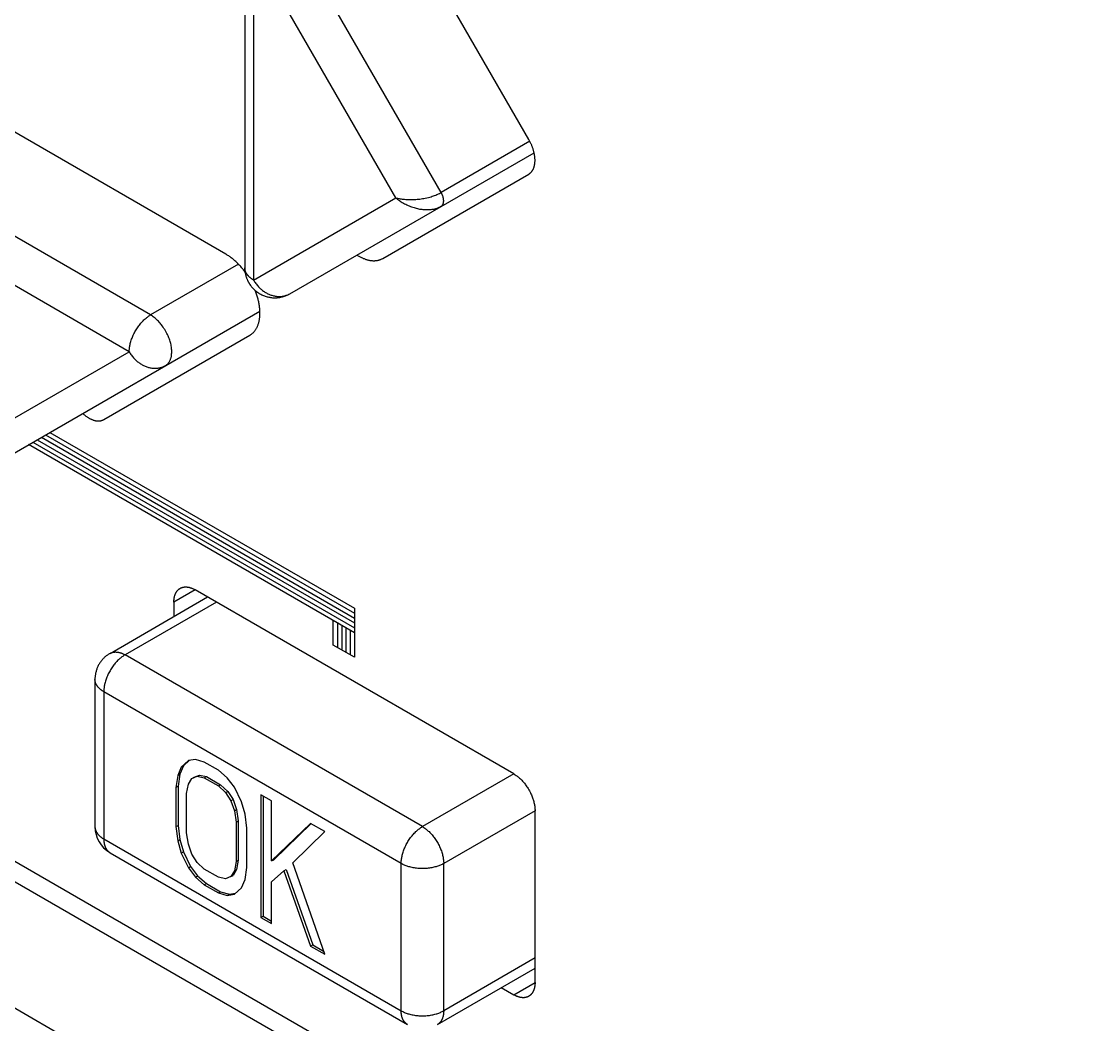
# Model space of a CAD drawing. Extents: x 0 to 420, y 0 to 297.
# Drawn here: x 191.05 to 208.87, y 132.84 to 149.53 of the extents above; entities that cross this region are included whole.
import ezdxf

# ---------------------------------------------------------------- set-up
doc = ezdxf.new("R2010")
doc.units = 0
doc.header["$LTSCALE"] = 23.1
doc.layers.add('40000_ISO', color=7, linetype='CONTINUOUS')

msp = doc.modelspace()

# ---------------------------------------------------------------- linework, layer by layer
at = {"layer": '40000_ISO', "color": 7, "linetype": 'CONTINUOUS'}
for p, q in [((152.677, 157.648), (226.923, 114.782)), ((232.933, 108.863), (158.687, 151.729)), ((199.49, 147.566), (197.059, 151.777)), ((198.031, 146.683), (195.513, 151.046)), ((194.763, 150.902), (194.763, 145.431)), ((194.909, 150.698), (194.909, 145.227)), ((197.278, 146.595), (194.909, 150.698)), ((194.449, 145.656), (189.882, 148.293)), ((199.507, 147.535), (198.031, 146.683)), ((193.194, 144.645), (188.456, 147.38)), ((195.513, 144.998), (199.578, 147.345)), ((197.059, 145.585), (199.49, 146.989)), ((192.84, 144.033), (188.103, 146.768)), ((194.909, 145.227), (197.278, 146.595)), ((194.657, 145.49), (193.194, 144.645)), ((194.769, 145.357), (194.758, 145.372)), ((192.419, 142.906), (194.849, 144.31)), ((190.471, 142.665), (192.84, 144.033)), ((191.379, 142.611), (196.588, 139.604)), ((191.449, 142.652), (196.588, 139.685)), ((191.52, 142.693), (196.588, 139.767)), ((196.588, 139.359), (191.166, 142.489)), ((191.237, 142.53), (196.588, 139.44)), ((191.308, 142.571), (196.588, 139.522)), ((192.52, 139.016), (194.143, 139.954)), ((193.936, 140.073), (193.583, 139.869)), ((199.24, 137.011), (193.936, 140.073)), ((194.29, 139.869), (192.77, 138.991)), ((193.583, 139.869), (193.583, 139.63)), ((196.588, 139.767), (196.588, 138.951)), ((196.234, 139.155), (196.234, 139.563)), ((196.305, 139.522), (196.305, 139.114)), ((196.376, 139.481), (196.376, 139.073)), ((196.446, 139.44), (196.446, 139.032)), ((196.517, 139.4), (196.517, 138.991)), ((196.588, 138.951), (196.234, 139.155)), ((197.719, 136.134), (192.77, 138.991)), ((192.27, 138.583), (192.27, 136.134)), ((192.416, 138.379), (192.416, 135.93)), ((197.366, 135.521), (192.416, 138.379)), ((193.706, 137.126), (193.648, 136.986)), ((193.742, 137.146), (193.683, 137.007)), ((193.824, 137.232), (193.706, 137.126)), ((193.706, 137.126), (193.742, 137.146)), ((193.84, 137.234), (193.742, 137.146)), ((193.942, 137.25), (193.824, 137.232)), ((194.089, 137.209), (193.942, 137.25)), ((194.325, 137.073), (194.089, 137.209)), ((193.648, 136.986), (193.618, 136.786)), ((193.648, 136.986), (193.683, 137.007)), ((193.683, 137.007), (193.653, 136.806)), ((193.824, 136.841), (193.883, 136.937)), ((193.883, 136.937), (193.972, 136.973)), ((193.883, 136.937), (193.919, 136.957)), ((193.919, 136.957), (194.007, 136.993)), ((193.972, 136.973), (194.007, 136.993)), ((193.972, 136.973), (194.089, 136.948)), ((194.007, 136.993), (194.125, 136.969)), ((194.089, 136.948), (194.125, 136.969)), ((194.089, 136.948), (194.325, 136.812)), ((194.125, 136.969), (194.361, 136.832)), ((194.472, 136.944), (194.325, 137.073)), ((194.59, 136.789), (194.472, 136.944)), ((199.24, 137.011), (197.719, 136.134)), ((193.618, 136.786), (193.653, 136.806)), ((193.618, 136.786), (193.618, 136.135)), ((193.653, 136.806), (193.653, 136.155)), ((193.795, 136.684), (193.824, 136.841)), ((194.325, 136.812), (194.361, 136.832)), ((194.325, 136.812), (194.443, 136.701)), ((194.361, 136.832), (194.478, 136.721)), ((194.708, 136.548), (194.59, 136.789)), ((193.795, 136.032), (193.795, 136.684)), ((194.443, 136.701), (194.478, 136.721)), ((194.443, 136.701), (194.531, 136.563)), ((194.478, 136.721), (194.567, 136.583)), ((194.531, 136.563), (194.567, 136.583)), ((194.531, 136.563), (194.59, 136.398)), ((194.567, 136.583), (194.626, 136.419)), ((195.032, 136.664), (195.032, 134.623)), ((195.209, 136.562), (195.032, 136.664)), ((195.068, 136.644), (195.068, 134.644)), ((195.209, 135.563), (195.209, 136.562)), ((194.59, 136.398), (194.626, 136.419)), ((194.59, 136.398), (194.62, 136.208)), ((194.626, 136.419), (194.655, 136.228)), ((194.767, 136.34), (194.708, 136.548)), ((199.593, 136.399), (198.073, 135.521)), ((199.593, 133.541), (199.593, 136.399)), ((194.62, 136.208), (194.655, 136.228)), ((194.62, 136.208), (194.62, 135.556)), ((194.655, 136.228), (194.655, 135.577)), ((194.797, 136.106), (194.767, 136.34)), ((192.27, 136.134), (192.27, 136.131)), ((193.618, 136.135), (193.653, 136.155)), ((193.618, 136.135), (193.648, 135.9)), ((193.653, 136.155), (193.683, 135.921)), ((193.824, 135.842), (193.795, 136.032)), ((194.797, 135.454), (194.797, 136.106)), ((195.857, 136.188), (195.209, 135.563)), ((195.864, 136.181), (195.244, 135.584)), ((195.563, 135.533), (196.093, 136.052)), ((196.093, 136.052), (195.857, 136.188)), ((192.416, 135.93), (197.366, 133.072)), ((193.648, 135.9), (193.683, 135.921)), ((193.648, 135.9), (193.706, 135.693)), ((193.683, 135.921), (193.742, 135.713)), ((193.883, 135.677), (193.824, 135.842)), ((192.518, 135.702), (192.52, 135.701)), ((192.52, 135.701), (197.469, 132.843)), ((193.706, 135.693), (193.742, 135.713)), ((193.706, 135.693), (193.824, 135.451)), ((193.742, 135.713), (193.86, 135.471)), ((193.972, 135.54), (193.883, 135.677)), ((194.089, 135.428), (193.972, 135.54)), ((194.62, 135.556), (194.59, 135.399)), ((194.62, 135.556), (194.655, 135.577)), ((194.655, 135.577), (194.626, 135.42)), ((195.209, 135.563), (195.244, 135.584)), ((196.093, 134.011), (195.563, 135.533)), ((197.366, 133.072), (197.366, 135.521)), ((198.073, 133.072), (198.073, 135.521)), ((193.824, 135.451), (193.86, 135.471)), ((193.824, 135.451), (193.942, 135.296)), ((193.86, 135.471), (193.978, 135.316)), ((193.942, 135.296), (193.978, 135.316)), ((193.978, 135.316), (194.125, 135.188)), ((194.325, 135.292), (194.089, 135.428)), ((194.531, 135.303), (194.443, 135.267)), ((194.59, 135.399), (194.531, 135.303)), ((194.531, 135.303), (194.567, 135.324)), ((194.626, 135.42), (194.567, 135.324)), ((194.59, 135.399), (194.626, 135.42)), ((194.767, 135.254), (194.797, 135.454)), ((195.209, 135.216), (195.415, 135.401)), ((195.415, 135.401), (195.451, 135.421)), ((195.415, 135.401), (195.857, 134.147)), ((195.451, 135.421), (195.893, 134.167)), ((193.942, 135.296), (194.089, 135.167)), ((194.089, 135.167), (194.125, 135.188)), ((194.089, 135.167), (194.325, 135.031)), ((194.125, 135.188), (194.361, 135.052)), ((194.443, 135.267), (194.325, 135.292)), ((194.708, 135.114), (194.767, 135.254)), ((195.209, 134.521), (195.209, 135.216)), ((194.325, 135.031), (194.361, 135.052)), ((194.325, 135.031), (194.472, 134.99)), ((194.361, 135.052), (194.508, 135.01)), ((194.472, 134.99), (194.508, 135.01)), ((194.472, 134.99), (194.59, 135.009)), ((194.508, 135.01), (194.61, 135.027)), ((194.59, 135.009), (194.708, 135.114)), ((195.032, 134.623), (195.068, 134.644)), ((195.032, 134.623), (195.209, 134.521)), ((195.068, 134.644), (195.209, 134.562)), ((195.857, 134.147), (195.893, 134.167)), ((195.857, 134.147), (196.093, 134.011)), ((195.893, 134.167), (196.075, 134.062)), ((199.593, 133.95), (198.073, 133.072)), ((197.969, 132.843), (199.593, 133.78)), ((199.24, 133.337), (199.593, 133.541)), ((199.032, 133.457), (199.24, 133.337))]:
    msp.add_line(p, q, dxfattribs=at)
for points in [[(152.881, 157.192), (152.882, 157.192), (227.13, 114.325)], [(199.578, 147.345), (199.575, 147.356), (199.573, 147.367), (199.57, 147.377), (199.567, 147.388), (199.563, 147.399), (199.56, 147.409), (199.557, 147.419), (199.553, 147.429), (199.549, 147.439), (199.546, 147.449), (199.542, 147.459), (199.538, 147.469), (199.533, 147.479), (199.529, 147.489), (199.524, 147.5), (199.519, 147.511), (199.513, 147.522), (199.508, 147.533), (199.502, 147.544), (199.496, 147.555), (199.49, 147.566)], [(199.49, 146.989), (199.495, 146.992), (199.5, 146.996), (199.505, 146.999), (199.511, 147.003), (199.515, 147.007), (199.52, 147.011), (199.525, 147.016), (199.529, 147.02), (199.534, 147.025), (199.538, 147.031), (199.542, 147.036), (199.546, 147.041), (199.55, 147.047), (199.553, 147.053), (199.557, 147.058), (199.56, 147.064), (199.563, 147.071), (199.566, 147.077), (199.569, 147.084), (199.572, 147.091), (199.575, 147.098), (199.577, 147.105), (199.579, 147.112), (199.581, 147.119), (199.583, 147.128), (199.585, 147.137), (199.587, 147.146), (199.589, 147.155), (199.59, 147.164), (199.591, 147.174), (199.592, 147.183), (199.592, 147.193), (199.593, 147.203), (199.593, 147.213), (199.593, 147.223), (199.593, 147.234), (199.592, 147.244), (199.592, 147.254), (199.591, 147.265), (199.59, 147.276), (199.588, 147.287), (199.587, 147.298), (199.585, 147.309), (199.583, 147.319), (199.581, 147.33), (199.579, 147.338), (199.578, 147.345)], [(197.278, 146.595), (197.295, 146.59), (197.312, 146.586), (197.33, 146.582), (197.347, 146.579), (197.365, 146.576), (197.384, 146.573), (197.403, 146.571), (197.422, 146.569), (197.442, 146.567), (197.461, 146.566), (197.486, 146.565), (197.511, 146.564), (197.535, 146.564), (197.56, 146.565), (197.584, 146.566), (197.608, 146.568), (197.632, 146.569), (197.655, 146.572), (197.677, 146.574), (197.699, 146.577), (197.72, 146.581), (197.742, 146.584), (197.767, 146.589), (197.793, 146.595), (197.818, 146.601), (197.84, 146.607), (197.862, 146.613), (197.884, 146.62), (197.903, 146.626), (197.922, 146.633), (197.94, 146.64), (197.957, 146.647), (197.973, 146.654), (197.989, 146.661), (198.003, 146.668), (198.018, 146.676), (198.031, 146.683)], [(197.278, 146.595), (197.292, 146.583), (197.306, 146.572), (197.32, 146.561), (197.335, 146.55), (197.35, 146.54), (197.365, 146.53), (197.383, 146.518), (197.402, 146.507), (197.422, 146.496), (197.441, 146.486), (197.461, 146.476), (197.48, 146.467), (197.5, 146.459), (197.52, 146.451), (197.54, 146.444), (197.56, 146.437), (197.579, 146.431), (197.598, 146.425), (197.617, 146.42), (197.636, 146.415), (197.655, 146.411), (197.672, 146.408), (197.69, 146.405), (197.707, 146.403), (197.724, 146.401), (197.742, 146.399), (197.761, 146.398), (197.78, 146.397), (197.799, 146.397), (197.818, 146.397), (197.835, 146.398), (197.851, 146.399), (197.867, 146.401), (197.884, 146.403), (197.898, 146.406), (197.912, 146.408), (197.926, 146.411), (197.94, 146.415), (197.953, 146.419), (197.965, 146.423), (197.977, 146.427), (197.989, 146.432), (198, 146.436), (198.011, 146.441), (198.021, 146.447), (198.031, 146.452)], [(198.031, 146.452), (198.034, 146.454), (198.037, 146.456), (198.039, 146.458), (198.042, 146.46), (198.044, 146.462), (198.046, 146.464), (198.048, 146.466), (198.05, 146.469), (198.052, 146.471), (198.054, 146.474), (198.056, 146.477), (198.058, 146.479), (198.059, 146.482), (198.061, 146.485), (198.062, 146.488), (198.064, 146.492), (198.065, 146.495), (198.067, 146.499), (198.068, 146.503), (198.069, 146.507), (198.07, 146.511), (198.071, 146.515), (198.071, 146.519), (198.072, 146.523), (198.072, 146.528), (198.072, 146.532), (198.073, 146.536), (198.073, 146.54), (198.073, 146.544), (198.073, 146.55), (198.072, 146.556), (198.072, 146.561), (198.071, 146.567), (198.071, 146.573), (198.07, 146.579), (198.069, 146.584), (198.068, 146.59), (198.067, 146.596), (198.065, 146.602), (198.064, 146.607), (198.062, 146.613), (198.06, 146.619), (198.058, 146.626), (198.055, 146.633), (198.053, 146.639), (198.05, 146.646), (198.047, 146.652), (198.044, 146.659), (198.041, 146.665), (198.038, 146.671), (198.035, 146.677), (198.031, 146.683)], [(194.732, 145.406), (194.723, 145.416), (194.715, 145.426), (194.706, 145.436), (194.695, 145.449), (194.684, 145.462), (194.672, 145.474), (194.66, 145.487), (194.649, 145.499), (194.636, 145.511), (194.624, 145.523), (194.612, 145.534), (194.6, 145.545), (194.588, 145.556), (194.576, 145.566), (194.563, 145.577), (194.551, 145.587), (194.538, 145.597), (194.527, 145.605), (194.517, 145.612), (194.506, 145.62), (194.495, 145.628), (194.483, 145.635), (194.472, 145.642), (194.461, 145.649), (194.449, 145.656)], [(196.629, 145.643), (196.639, 145.637), (196.649, 145.631), (196.659, 145.625), (196.671, 145.618), (196.683, 145.611), (196.696, 145.605), (196.708, 145.599), (196.721, 145.593), (196.734, 145.587), (196.747, 145.582), (196.758, 145.578), (196.768, 145.574), (196.779, 145.57), (196.79, 145.567), (196.801, 145.564), (196.811, 145.561), (196.822, 145.558), (196.833, 145.556), (196.844, 145.554), (196.854, 145.552), (196.864, 145.551), (196.874, 145.55), (196.885, 145.549), (196.895, 145.548), (196.905, 145.548), (196.915, 145.548), (196.925, 145.548), (196.935, 145.549), (196.944, 145.549), (196.954, 145.55), (196.963, 145.552), (196.972, 145.553), (196.982, 145.555), (196.991, 145.558), (197, 145.56), (197.009, 145.563), (197.017, 145.566), (197.026, 145.569), (197.034, 145.573), (197.043, 145.577), (197.051, 145.581), (197.059, 145.585)], [(194.758, 145.372), (194.754, 145.377), (194.75, 145.382), (194.747, 145.387), (194.743, 145.392), (194.739, 145.396), (194.736, 145.401), (194.732, 145.406)], [(194.764, 145.416), (194.763, 145.417), (194.763, 145.419), (194.763, 145.42), (194.763, 145.421), (194.763, 145.423), (194.763, 145.424), (194.763, 145.426), (194.763, 145.427), (194.763, 145.428), (194.763, 145.43), (194.763, 145.431)], [(194.763, 145.431), (194.763, 145.422), (194.763, 145.413), (194.763, 145.404), (194.764, 145.395), (194.765, 145.386), (194.766, 145.377), (194.767, 145.368), (194.768, 145.36), (194.769, 145.351), (194.771, 145.342), (194.772, 145.333), (194.774, 145.324), (194.776, 145.315), (194.778, 145.307), (194.781, 145.298), (194.783, 145.29), (194.785, 145.282), (194.788, 145.274), (194.791, 145.266), (194.794, 145.258), (194.797, 145.25), (194.8, 145.242), (194.803, 145.235), (194.806, 145.227), (194.81, 145.219)], [(194.909, 145.227), (194.903, 145.231), (194.897, 145.234), (194.891, 145.238), (194.886, 145.242), (194.88, 145.246), (194.874, 145.249), (194.868, 145.254), (194.863, 145.258), (194.857, 145.262), (194.852, 145.266), (194.847, 145.271), (194.842, 145.275), (194.836, 145.28), (194.831, 145.285), (194.827, 145.29), (194.822, 145.295), (194.817, 145.3), (194.813, 145.304), (194.81, 145.309), (194.807, 145.313), (194.803, 145.317), (194.8, 145.322), (194.797, 145.326), (194.794, 145.331), (194.791, 145.336), (194.788, 145.34), (194.785, 145.345), (194.783, 145.35), (194.78, 145.355), (194.778, 145.36), (194.776, 145.365), (194.774, 145.37), (194.772, 145.376), (194.77, 145.381), (194.769, 145.386), (194.768, 145.391), (194.766, 145.396), (194.766, 145.401), (194.765, 145.406), (194.764, 145.411), (194.764, 145.416)], [(194.81, 145.219), (194.812, 145.215), (194.814, 145.21), (194.816, 145.206), (194.819, 145.201), (194.821, 145.197), (194.823, 145.193), (194.826, 145.188), (194.828, 145.184), (194.831, 145.179), (194.834, 145.174), (194.836, 145.17), (194.839, 145.165), (194.842, 145.16), (194.845, 145.156), (194.848, 145.151)], [(194.848, 145.151), (194.857, 145.138), (194.867, 145.126), (194.876, 145.114), (194.886, 145.102), (194.897, 145.091), (194.907, 145.08), (194.918, 145.069), (194.929, 145.059), (194.94, 145.049), (194.952, 145.04), (194.964, 145.03), (194.976, 145.022), (194.989, 145.013), (195.002, 145.004), (195.016, 144.996), (195.03, 144.989), (195.045, 144.981), (195.059, 144.974), (195.074, 144.968), (195.089, 144.962), (195.104, 144.957), (195.119, 144.952), (195.133, 144.948), (195.148, 144.945), (195.163, 144.941), (195.178, 144.939), (195.193, 144.936), (195.208, 144.934), (195.223, 144.933), (195.238, 144.932), (195.253, 144.931), (195.269, 144.931), (195.285, 144.932), (195.3, 144.933), (195.316, 144.934), (195.331, 144.936), (195.347, 144.938), (195.362, 144.941), (195.377, 144.945), (195.393, 144.949), (195.409, 144.953), (195.424, 144.958), (195.439, 144.964), (195.454, 144.97), (195.469, 144.976), (195.484, 144.983), (195.498, 144.99), (195.513, 144.998)], [(194.909, 145.227), (194.918, 145.212), (194.927, 145.198), (194.937, 145.183), (194.947, 145.169), (194.958, 145.155), (194.969, 145.142), (194.98, 145.129), (194.992, 145.116), (195.004, 145.103), (195.014, 145.093), (195.026, 145.082), (195.037, 145.072), (195.049, 145.063), (195.06, 145.053), (195.073, 145.044), (195.085, 145.036), (195.098, 145.027), (195.11, 145.019), (195.124, 145.012), (195.136, 145.005), (195.149, 144.998), (195.162, 144.992), (195.175, 144.986), (195.188, 144.981), (195.202, 144.976), (195.215, 144.972), (195.229, 144.968), (195.243, 144.964), (195.257, 144.961), (195.27, 144.958), (195.284, 144.956), (195.297, 144.955), (195.31, 144.954), (195.324, 144.953), (195.337, 144.953), (195.351, 144.953), (195.364, 144.953), (195.378, 144.955), (195.391, 144.956), (195.404, 144.958), (195.417, 144.961), (195.429, 144.964), (195.442, 144.968), (195.454, 144.972), (195.466, 144.976), (195.478, 144.981), (195.49, 144.986), (195.501, 144.992), (195.513, 144.998)], [(195.014, 144.711), (195.014, 144.725), (195.013, 144.739), (195.011, 144.754), (195.01, 144.768), (195.008, 144.782), (195.006, 144.798), (195.004, 144.814), (195.001, 144.83), (194.998, 144.846), (194.995, 144.862), (194.991, 144.878), (194.987, 144.894), (194.983, 144.91), (194.979, 144.927), (194.974, 144.943), (194.969, 144.96), (194.964, 144.976), (194.959, 144.992), (194.953, 145.008), (194.948, 145.023), (194.943, 145.038), (194.937, 145.052)], [(190.903, 142.338), (190.906, 142.339), (190.908, 142.34), (190.91, 142.341), (190.912, 142.343), (190.914, 142.344), (190.916, 142.345), (190.919, 142.346), (190.921, 142.347), (190.923, 142.348), (195.014, 144.711)], [(192.84, 144.033), (192.84, 144.048), (192.841, 144.063), (192.842, 144.078), (192.844, 144.094), (192.846, 144.109), (192.848, 144.124), (192.851, 144.139), (192.854, 144.154), (192.858, 144.169), (192.862, 144.187), (192.867, 144.205), (192.873, 144.224), (192.879, 144.241), (192.886, 144.259), (192.893, 144.277), (192.9, 144.294), (192.908, 144.312), (192.916, 144.329), (192.925, 144.347), (192.934, 144.364), (192.944, 144.381), (192.954, 144.398), (192.964, 144.415), (192.975, 144.431), (192.986, 144.447), (192.997, 144.462), (193.009, 144.478), (193.02, 144.492), (193.032, 144.507), (193.045, 144.521), (193.058, 144.535), (193.071, 144.549), (193.085, 144.562), (193.096, 144.572), (193.107, 144.583), (193.119, 144.593), (193.131, 144.602), (193.143, 144.611), (193.155, 144.62), (193.168, 144.629), (193.181, 144.637), (193.194, 144.645)], [(193.444, 143.804), (193.452, 143.809), (193.46, 143.814), (193.467, 143.82), (193.475, 143.827), (193.482, 143.834), (193.488, 143.841), (193.494, 143.848), (193.5, 143.856), (193.506, 143.864), (193.511, 143.874), (193.517, 143.884), (193.521, 143.894), (193.526, 143.904), (193.529, 143.914), (193.533, 143.925), (193.536, 143.935), (193.538, 143.946), (193.541, 143.957), (193.543, 143.971), (193.545, 143.986), (193.546, 144.001), (193.547, 144.015), (193.547, 144.03), (193.547, 144.044), (193.547, 144.059), (193.546, 144.074), (193.544, 144.093), (193.541, 144.112), (193.538, 144.13), (193.535, 144.149), (193.53, 144.168), (193.526, 144.186), (193.52, 144.204), (193.514, 144.224), (193.508, 144.244), (193.501, 144.263), (193.493, 144.282), (193.485, 144.301), (193.476, 144.32), (193.467, 144.338), (193.456, 144.36), (193.444, 144.381), (193.431, 144.402), (193.418, 144.423), (193.405, 144.443), (193.39, 144.463), (193.378, 144.479), (193.365, 144.495), (193.352, 144.51), (193.339, 144.525), (193.325, 144.54), (193.311, 144.554), (193.296, 144.568), (193.283, 144.581), (193.269, 144.592), (193.255, 144.604), (193.24, 144.615), (193.225, 144.626), (193.209, 144.636), (193.194, 144.645)], [(194.849, 144.31), (194.857, 144.314), (194.865, 144.319), (194.872, 144.325), (194.88, 144.33), (194.887, 144.336), (194.894, 144.342), (194.901, 144.348), (194.907, 144.354), (194.914, 144.361), (194.92, 144.368), (194.926, 144.376), (194.932, 144.383), (194.938, 144.391), (194.943, 144.399), (194.948, 144.407), (194.953, 144.415), (194.959, 144.424), (194.963, 144.433), (194.968, 144.442), (194.972, 144.452), (194.977, 144.461), (194.98, 144.471), (194.984, 144.48), (194.987, 144.49), (194.991, 144.501), (194.994, 144.512), (194.997, 144.523), (195, 144.534), (195.002, 144.545), (195.004, 144.556), (195.006, 144.567), (195.008, 144.578), (195.01, 144.592), (195.012, 144.606), (195.013, 144.62), (195.014, 144.634), (195.015, 144.648), (195.015, 144.662), (195.015, 144.676), (195.015, 144.688), (195.015, 144.699), (195.014, 144.711)], [(192.84, 144.033), (192.849, 144.018), (192.858, 144.003), (192.868, 143.989), (192.878, 143.975), (192.889, 143.961), (192.9, 143.947), (192.911, 143.934), (192.923, 143.921), (192.935, 143.909), (192.946, 143.898), (192.957, 143.888), (192.968, 143.878), (192.98, 143.868), (192.992, 143.859), (193.004, 143.85), (193.016, 143.841), (193.029, 143.833), (193.042, 143.825), (193.055, 143.817), (193.067, 143.81), (193.08, 143.804), (193.093, 143.798), (193.106, 143.792), (193.12, 143.787), (193.133, 143.782), (193.147, 143.777), (193.16, 143.773), (193.174, 143.77), (193.188, 143.767), (193.201, 143.764), (193.215, 143.762), (193.228, 143.76), (193.242, 143.759), (193.255, 143.758), (193.269, 143.758), (193.282, 143.758), (193.295, 143.759), (193.309, 143.76), (193.322, 143.762), (193.335, 143.764), (193.348, 143.767), (193.36, 143.77), (193.373, 143.773), (193.385, 143.777), (193.397, 143.782), (193.409, 143.786), (193.421, 143.792), (193.433, 143.798), (193.444, 143.804)], [(192.066, 143.008), (192.071, 143.003), (192.077, 142.998), (192.085, 142.991), (192.094, 142.983), (192.102, 142.976), (192.111, 142.97), (192.12, 142.963), (192.129, 142.957), (192.138, 142.95), (192.146, 142.945), (192.155, 142.939), (192.163, 142.934), (192.172, 142.929), (192.181, 142.924), (192.19, 142.919), (192.199, 142.915), (192.208, 142.911), (192.216, 142.907), (192.225, 142.904), (192.233, 142.9), (192.242, 142.897), (192.251, 142.895), (192.26, 142.892), (192.267, 142.89), (192.274, 142.889), (192.281, 142.887), (192.289, 142.886), (192.296, 142.885), (192.303, 142.884), (192.311, 142.883), (192.318, 142.883), (192.325, 142.883), (192.331, 142.883), (192.338, 142.883), (192.345, 142.884), (192.351, 142.884), (192.358, 142.885), (192.365, 142.886), (192.371, 142.888), (192.377, 142.889), (192.384, 142.891), (192.39, 142.893), (192.396, 142.895), (192.401, 142.898), (192.407, 142.9), (192.413, 142.903), (192.419, 142.906)], [(193.686, 140.098), (193.691, 140.1), (193.695, 140.103), (193.7, 140.105), (193.704, 140.107), (193.709, 140.109), (193.714, 140.111), (193.72, 140.113), (193.725, 140.114), (193.731, 140.116), (193.737, 140.117), (193.742, 140.118), (193.748, 140.119), (193.754, 140.12), (193.759, 140.121), (193.766, 140.121), (193.772, 140.121), (193.778, 140.121), (193.784, 140.121), (193.791, 140.121), (193.797, 140.121), (193.803, 140.12), (193.809, 140.119), (193.815, 140.118), (193.822, 140.117), (193.829, 140.116), (193.836, 140.115), (193.842, 140.113), (193.849, 140.111), (193.855, 140.109), (193.862, 140.107), (193.868, 140.105), (193.875, 140.103), (193.883, 140.099), (193.891, 140.096), (193.898, 140.093), (193.906, 140.089), (193.914, 140.085), (193.921, 140.082), (193.929, 140.077), (193.936, 140.073)], [(193.583, 139.869), (193.583, 139.877), (193.583, 139.884), (193.583, 139.892), (193.584, 139.899), (193.584, 139.907), (193.585, 139.914), (193.586, 139.922), (193.587, 139.929), (193.588, 139.937), (193.589, 139.944), (193.591, 139.95), (193.592, 139.957), (193.594, 139.964), (193.595, 139.97), (193.597, 139.977), (193.599, 139.984), (193.602, 139.99), (193.604, 139.996), (193.606, 140.002), (193.609, 140.008), (193.611, 140.014), (193.614, 140.019), (193.617, 140.025), (193.62, 140.03), (193.623, 140.036), (193.627, 140.041), (193.63, 140.046), (193.633, 140.051), (193.637, 140.055), (193.641, 140.06), (193.644, 140.064), (193.648, 140.068), (193.652, 140.072), (193.657, 140.076), (193.661, 140.08), (193.665, 140.084), (193.669, 140.087), (193.674, 140.09), (193.678, 140.093), (193.682, 140.095), (193.686, 140.098)], [(192.52, 139.016), (192.508, 139.01), (192.498, 139.003), (192.487, 138.996), (192.476, 138.988), (192.466, 138.98), (192.456, 138.973), (192.446, 138.964), (192.436, 138.956), (192.427, 138.947), (192.417, 138.938), (192.408, 138.929), (192.399, 138.919), (192.391, 138.91), (192.382, 138.9), (192.374, 138.889), (192.366, 138.879), (192.359, 138.868), (192.351, 138.857), (192.344, 138.846), (192.337, 138.835), (192.331, 138.823), (192.325, 138.812), (192.319, 138.8), (192.313, 138.788), (192.308, 138.776), (192.303, 138.764), (192.299, 138.751), (192.294, 138.739), (192.29, 138.726), (192.287, 138.713), (192.283, 138.7), (192.281, 138.687), (192.278, 138.674), (192.276, 138.661), (192.274, 138.648), (192.272, 138.635), (192.271, 138.622), (192.27, 138.609), (192.27, 138.596), (192.27, 138.583)], [(192.77, 138.991), (192.756, 138.984), (192.744, 138.975), (192.731, 138.967), (192.719, 138.958), (192.706, 138.948), (192.695, 138.939), (192.683, 138.929), (192.671, 138.919), (192.66, 138.908), (192.647, 138.895), (192.634, 138.881), (192.621, 138.868), (192.608, 138.853), (192.596, 138.839), (192.584, 138.824), (192.573, 138.809), (192.562, 138.793), (192.551, 138.777), (192.54, 138.761), (192.53, 138.744), (192.52, 138.728), (192.51, 138.71), (192.501, 138.693), (192.492, 138.676), (192.484, 138.658), (192.476, 138.641), (192.468, 138.623), (192.461, 138.606), (192.455, 138.588), (192.449, 138.57), (192.443, 138.552), (192.438, 138.534), (192.433, 138.515), (192.43, 138.5), (192.427, 138.485), (192.424, 138.47), (192.422, 138.455), (192.42, 138.44), (192.418, 138.425), (192.417, 138.41), (192.416, 138.394), (192.416, 138.379)], [(192.52, 139.016), (192.525, 139.019), (192.53, 139.021), (192.535, 139.024), (192.54, 139.026), (192.545, 139.028), (192.551, 139.03), (192.556, 139.032), (192.562, 139.033), (192.567, 139.035), (192.573, 139.036), (192.579, 139.037), (192.585, 139.038), (192.59, 139.039), (192.596, 139.039), (192.602, 139.039), (192.608, 139.04), (192.614, 139.04), (192.62, 139.039), (192.625, 139.039), (192.631, 139.039), (192.637, 139.038), (192.643, 139.037), (192.649, 139.037), (192.655, 139.036), (192.66, 139.035), (192.668, 139.033), (192.675, 139.031), (192.682, 139.029), (192.689, 139.027), (192.696, 139.025), (192.703, 139.023), (192.71, 139.02), (192.717, 139.017), (192.724, 139.015), (192.73, 139.012), (192.737, 139.009), (192.744, 139.005), (192.75, 139.002), (192.757, 138.999), (192.763, 138.995), (192.77, 138.991)], [(192.416, 138.379), (192.41, 138.383), (192.403, 138.387), (192.397, 138.391), (192.391, 138.395), (192.385, 138.399), (192.379, 138.403), (192.373, 138.407), (192.367, 138.412), (192.361, 138.416), (192.356, 138.421), (192.35, 138.426), (192.345, 138.431), (192.339, 138.436), (192.334, 138.441), (192.329, 138.447), (192.324, 138.452), (192.32, 138.456), (192.317, 138.461), (192.313, 138.465), (192.31, 138.469), (192.307, 138.474), (192.304, 138.478), (192.301, 138.483), (192.298, 138.488), (192.295, 138.492), (192.292, 138.497), (192.29, 138.502), (192.287, 138.507), (192.285, 138.512), (192.283, 138.517), (192.281, 138.522), (192.279, 138.527), (192.277, 138.533), (192.276, 138.538), (192.274, 138.544), (192.273, 138.549), (192.272, 138.555), (192.271, 138.56), (192.271, 138.566), (192.27, 138.572), (192.27, 138.577), (192.27, 138.583)], [(199.24, 137.011), (199.252, 137.004), (199.265, 136.996), (199.277, 136.987), (199.289, 136.979), (199.301, 136.97), (199.313, 136.96), (199.326, 136.95), (199.337, 136.939), (199.349, 136.928), (199.36, 136.917), (199.372, 136.905), (199.384, 136.893), (199.395, 136.88), (199.406, 136.868), (199.416, 136.855), (199.427, 136.841), (199.437, 136.827), (199.448, 136.813), (199.457, 136.799), (199.467, 136.785), (199.478, 136.766), (199.49, 136.748), (199.5, 136.728), (199.51, 136.709), (199.518, 136.694), (199.526, 136.678), (199.533, 136.662), (199.539, 136.647), (199.546, 136.631), (199.552, 136.615), (199.557, 136.599), (199.562, 136.583), (199.567, 136.567), (199.572, 136.551), (199.576, 136.536), (199.579, 136.52), (199.583, 136.504), (199.585, 136.489), (199.588, 136.473), (199.59, 136.458), (199.591, 136.444), (199.592, 136.429), (199.593, 136.414), (199.593, 136.399)], [(192.27, 136.131), (192.27, 136.126), (192.27, 136.12), (192.271, 136.115), (192.271, 136.11), (192.272, 136.104), (192.273, 136.099), (192.274, 136.094), (192.276, 136.089), (192.277, 136.083), (192.279, 136.078), (192.281, 136.073), (192.283, 136.068), (192.285, 136.063), (192.287, 136.058), (192.29, 136.053), (192.292, 136.048), (192.295, 136.043), (192.298, 136.038), (192.301, 136.033), (192.304, 136.029), (192.307, 136.024), (192.31, 136.02), (192.313, 136.015), (192.317, 136.011), (192.32, 136.007), (192.324, 136.003), (192.329, 135.997), (192.334, 135.992), (192.339, 135.987), (192.345, 135.981), (192.35, 135.976), (192.356, 135.972), (192.361, 135.967), (192.367, 135.962), (192.373, 135.958), (192.379, 135.953), (192.385, 135.949), (192.391, 135.945), (192.397, 135.941), (192.403, 135.937), (192.41, 135.933), (192.416, 135.93)], [(197.366, 135.521), (197.366, 135.537), (197.367, 135.552), (197.368, 135.567), (197.369, 135.582), (197.371, 135.597), (197.374, 135.613), (197.377, 135.628), (197.38, 135.643), (197.383, 135.657), (197.388, 135.676), (197.393, 135.694), (197.399, 135.712), (197.405, 135.73), (197.411, 135.748), (197.418, 135.766), (197.426, 135.783), (197.433, 135.8), (197.442, 135.818), (197.45, 135.835), (197.46, 135.853), (197.469, 135.87), (197.479, 135.887), (197.49, 135.903), (197.5, 135.92), (197.511, 135.936), (197.523, 135.951), (197.534, 135.966), (197.546, 135.981), (197.558, 135.996), (197.57, 136.01), (197.583, 136.024), (197.596, 136.037), (197.61, 136.051), (197.621, 136.061), (197.633, 136.071), (197.644, 136.081), (197.656, 136.091), (197.668, 136.1), (197.681, 136.109), (197.693, 136.118), (197.706, 136.126), (197.719, 136.134)], [(197.719, 136.134), (197.732, 136.126), (197.745, 136.118), (197.758, 136.109), (197.77, 136.1), (197.782, 136.091), (197.794, 136.081), (197.806, 136.071), (197.817, 136.061), (197.829, 136.051), (197.842, 136.037), (197.855, 136.024), (197.868, 136.01), (197.881, 135.996), (197.893, 135.981), (197.905, 135.966), (197.916, 135.951), (197.927, 135.936), (197.938, 135.92), (197.949, 135.903), (197.959, 135.887), (197.969, 135.87), (197.979, 135.853), (197.988, 135.835), (197.997, 135.818), (198.005, 135.8), (198.013, 135.783), (198.02, 135.766), (198.027, 135.748), (198.034, 135.73), (198.04, 135.712), (198.046, 135.694), (198.051, 135.676), (198.056, 135.657), (198.059, 135.643), (198.062, 135.628), (198.065, 135.613), (198.067, 135.597), (198.069, 135.582), (198.071, 135.567), (198.072, 135.552), (198.073, 135.537), (198.073, 135.521)], [(192.416, 135.93), (192.416, 135.922), (192.416, 135.915), (192.417, 135.908), (192.417, 135.9), (192.417, 135.893), (192.418, 135.885), (192.419, 135.878), (192.42, 135.871), (192.421, 135.864), (192.422, 135.856), (192.424, 135.849), (192.425, 135.842), (192.427, 135.835), (192.429, 135.828), (192.431, 135.82), (192.433, 135.813), (192.435, 135.808), (192.437, 135.803), (192.439, 135.798), (192.441, 135.793), (192.443, 135.788), (192.446, 135.783), (192.448, 135.778), (192.451, 135.773), (192.454, 135.768), (192.456, 135.763), (192.459, 135.759), (192.462, 135.754), (192.466, 135.749), (192.469, 135.745), (192.472, 135.741), (192.476, 135.737), (192.48, 135.733), (192.484, 135.729), (192.487, 135.725), (192.491, 135.721), (192.496, 135.718), (192.5, 135.714), (192.504, 135.711), (192.508, 135.708), (192.513, 135.705), (192.518, 135.702)], [(198.073, 135.521), (198.06, 135.514), (198.046, 135.507), (198.032, 135.5), (198.018, 135.494), (198.004, 135.488), (197.99, 135.483), (197.975, 135.478), (197.961, 135.473), (197.946, 135.468), (197.928, 135.463), (197.91, 135.458), (197.891, 135.454), (197.873, 135.451), (197.854, 135.447), (197.835, 135.445), (197.816, 135.442), (197.798, 135.44), (197.778, 135.439), (197.758, 135.438), (197.739, 135.437), (197.719, 135.437), (197.7, 135.437), (197.68, 135.438), (197.661, 135.439), (197.641, 135.44), (197.622, 135.442), (197.603, 135.445), (197.585, 135.447), (197.566, 135.451), (197.547, 135.454), (197.529, 135.458), (197.511, 135.463), (197.492, 135.468), (197.478, 135.473), (197.463, 135.478), (197.449, 135.483), (197.434, 135.488), (197.42, 135.494), (197.406, 135.5), (197.393, 135.507), (197.379, 135.514), (197.366, 135.521)], [(199.593, 133.541), (199.593, 133.534), (199.593, 133.526), (199.593, 133.519), (199.592, 133.511), (199.592, 133.504), (199.591, 133.496), (199.59, 133.488), (199.589, 133.481), (199.588, 133.474), (199.587, 133.467), (199.585, 133.46), (199.584, 133.453), (199.582, 133.447), (199.58, 133.44), (199.578, 133.433), (199.576, 133.427), (199.574, 133.42), (199.572, 133.414), (199.569, 133.408), (199.567, 133.402), (199.564, 133.397), (199.562, 133.391), (199.559, 133.386), (199.556, 133.38), (199.553, 133.375), (199.549, 133.37), (199.546, 133.365), (199.542, 133.36), (199.539, 133.355), (199.535, 133.351), (199.531, 133.346), (199.527, 133.342), (199.523, 133.338), (199.519, 133.334), (199.515, 133.33), (199.51, 133.327), (199.506, 133.324), (199.502, 133.321), (199.498, 133.318), (199.494, 133.315), (199.49, 133.312)], [(199.49, 133.312), (199.485, 133.31), (199.481, 133.308), (199.476, 133.305), (199.472, 133.303), (199.467, 133.301), (199.461, 133.299), (199.456, 133.298), (199.45, 133.296), (199.445, 133.295), (199.439, 133.293), (199.434, 133.292), (199.428, 133.291), (199.422, 133.29), (199.416, 133.29), (199.41, 133.289), (199.404, 133.289), (199.398, 133.289), (199.391, 133.289), (199.385, 133.289), (199.379, 133.29), (199.373, 133.29), (199.367, 133.291), (199.36, 133.292), (199.354, 133.293), (199.347, 133.294), (199.34, 133.296), (199.334, 133.298), (199.327, 133.299), (199.32, 133.301), (199.314, 133.303), (199.307, 133.306), (199.301, 133.308), (199.293, 133.311), (199.285, 133.314), (199.277, 133.318), (199.27, 133.321), (199.262, 133.325), (199.254, 133.329), (199.247, 133.333), (199.24, 133.337)], [(197.366, 133.072), (197.379, 133.064), (197.393, 133.057), (197.406, 133.051), (197.42, 133.045), (197.434, 133.039), (197.449, 133.033), (197.463, 133.028), (197.478, 133.023), (197.492, 133.019), (197.511, 133.014), (197.529, 133.009), (197.547, 133.005), (197.566, 133.001), (197.585, 132.998), (197.603, 132.995), (197.622, 132.993), (197.641, 132.991), (197.661, 132.989), (197.68, 132.988), (197.7, 132.987), (197.719, 132.987), (197.739, 132.987), (197.758, 132.988), (197.778, 132.989), (197.798, 132.991), (197.816, 132.993), (197.835, 132.995), (197.854, 132.998), (197.873, 133.001), (197.891, 133.005), (197.91, 133.009), (197.928, 133.014), (197.946, 133.019), (197.961, 133.023), (197.975, 133.028), (197.99, 133.033), (198.004, 133.039), (198.018, 133.045), (198.032, 133.051), (198.046, 133.057), (198.06, 133.064), (198.073, 133.072)], [(197.433, 132.871), (197.43, 132.875), (197.426, 132.878), (197.423, 132.882), (197.419, 132.886), (197.416, 132.891), (197.413, 132.895), (197.41, 132.899), (197.407, 132.904), (197.405, 132.908), (197.402, 132.912), (197.4, 132.917), (197.397, 132.922), (197.395, 132.926), (197.393, 132.931), (197.39, 132.936), (197.388, 132.941), (197.387, 132.946), (197.385, 132.951), (197.383, 132.956), (197.381, 132.962), (197.379, 132.968), (197.377, 132.975), (197.376, 132.981), (197.374, 132.987), (197.373, 132.994), (197.372, 133), (197.371, 133.007), (197.37, 133.013), (197.369, 133.02), (197.368, 133.026), (197.367, 133.033), (197.367, 133.039), (197.366, 133.046), (197.366, 133.052), (197.366, 133.059), (197.366, 133.065), (197.366, 133.072)], [(198.073, 133.072), (198.073, 133.064), (198.073, 133.057), (198.072, 133.05), (198.072, 133.042), (198.071, 133.035), (198.071, 133.028), (198.07, 133.02), (198.069, 133.013), (198.068, 133.006), (198.067, 132.999), (198.065, 132.991), (198.064, 132.984), (198.062, 132.977), (198.06, 132.97), (198.058, 132.963), (198.056, 132.956), (198.054, 132.95), (198.052, 132.945), (198.05, 132.94), (198.048, 132.935), (198.045, 132.93), (198.043, 132.925), (198.041, 132.92), (198.038, 132.915), (198.035, 132.91), (198.032, 132.905), (198.029, 132.901), (198.026, 132.896), (198.023, 132.892), (198.02, 132.887), (198.016, 132.883), (198.013, 132.879), (198.009, 132.875), (198.005, 132.871), (198.001, 132.867), (197.997, 132.863), (197.993, 132.859), (197.988, 132.856), (197.984, 132.852), (197.979, 132.849), (197.974, 132.846), (197.969, 132.843)], [(197.469, 132.843), (197.467, 132.844), (197.465, 132.846), (197.463, 132.847), (197.461, 132.848), (197.459, 132.85), (197.457, 132.851), (197.455, 132.852), (197.453, 132.854), (197.451, 132.855), (197.449, 132.857), (197.448, 132.858), (197.446, 132.86), (197.444, 132.861), (197.442, 132.863), (197.44, 132.864), (197.438, 132.866), (197.437, 132.868), (197.435, 132.869), (197.433, 132.871)]]:
    msp.add_lwpolyline(points, dxfattribs=at)
msp.add_arc((192.77, 136.134), 0.5, 180.5424, 239.4576, dxfattribs=at)

doc.saveas('drawing.dxf')
